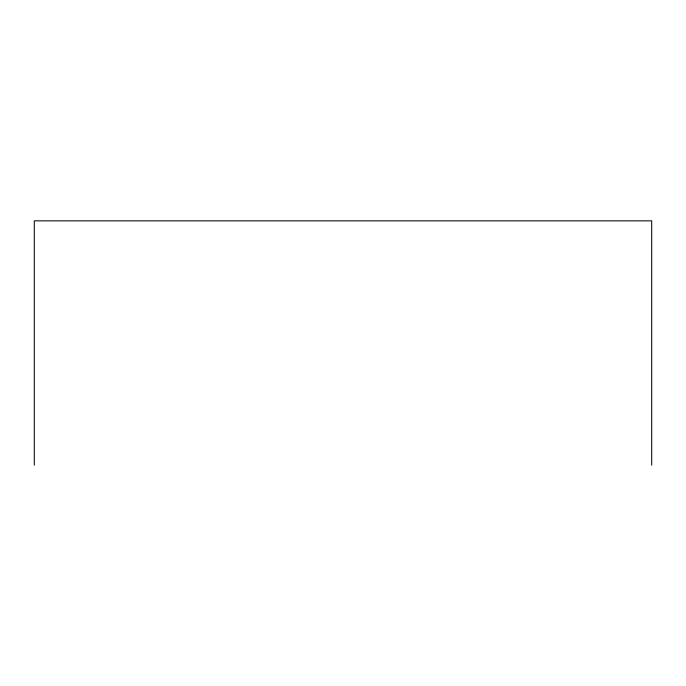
<?xml version="1.0" encoding="UTF-8"?>
<svg xmlns="http://www.w3.org/2000/svg" width="686" height="686" viewBox="0 0 686 686"><rect width="100%" height="100%" fill="white"/><g stroke="black" fill="none" stroke-linecap="round" stroke-linejoin="round"><path stroke-width="1.03" d="M651.7 465.142L651.7 220.858L34.3 220.858L34.3 465.142"/></g></svg>
